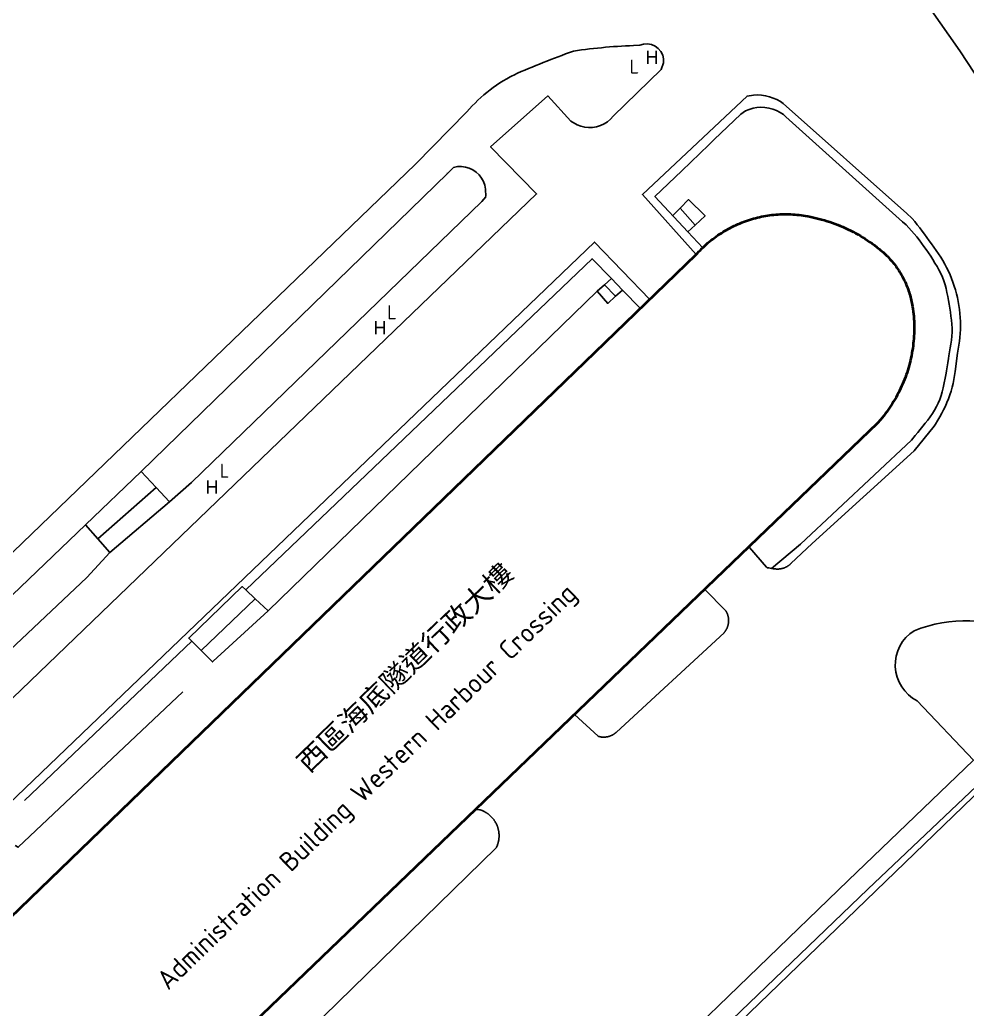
# Model space of a CAD drawing. Header units: millimetres. Extents: x 833576263 to 1668046980, y 817519639 to 1636103653.
# Drawn here: x 834351497 to 834422541, y 818135460 to 818209668 of the extents above; entities that cross this region are included whole.
import ezdxf
from ezdxf.enums import TextEntityAlignment as Align

# ---------------------------------------------------------------- set-up
doc = ezdxf.new("R2010")
doc.units = ezdxf.units.MM
doc.header["$LTSCALE"] = 100
doc.header["$MEASUREMENT"] = 0
doc.layers.get('Defpoints').update_dxf_attribs({"color": 170})
for name, color, linetype in [('R_site$0$AUDIT_I_160808180252-19', 7, 'Continuous'), ('R_site$0$AUDIT_I_160808180252-20', 7, 'Continuous'), ('R_site$0$AUDIT_I_160808180252-21', 7, 'Continuous'), ('R_site$0$AUDIT_I_160808180252-25', 7, 'Continuous'), ('R_site$0$AUDIT_I_160808180252-26', 7, 'Continuous'), ('R_site$0$AUDIT_I_160808180252-31', 7, 'Continuous'), ('R_site$0$AUDIT_I_160808180252-32', 7, 'Continuous'), ('X-REF', 7, 'Continuous')]:
    doc.layers.add(name, color=color, linetype=linetype)
doc.styles.add('R_site$0$HK_ENG_11', font='')
doc.styles.add('R_site$0$SMO_Hei_W3', font='')
doc.styles.add('R_site$0$StyleLISmarker', font='')
doc.styles.get('R_site$0$HK_ENG_11').set_extended_font_data('HK_ENG_11')
doc.styles.get('R_site$0$SMO_Hei_W3').set_extended_font_data('SMO_Hei_W3')
doc.styles.get('R_site$0$StyleLISmarker').set_extended_font_data('LISmarker')
doc.linetypes.add('R_site$0$B1_BDYF', pattern='A,2.5,-0.5,[130,ltypeshp.shx,S=0.5,R=0,X=0,Y=0],-0.5', length=3.5)

# ---------------------------------------------------------------- blocks, each defined once
blk = doc.blocks.new('R_site$0$UP_LPO')
at = {"color": 255, "linetype": 'Continuous', "lineweight": 0, "style": 'R_site$0$StyleLISmarker'}
blk.add_text('H', height=1, dxfattribs=at).set_placement((-0.252, 0.697), align=Align.TOP_LEFT)
blk = doc.blocks.new('R_site')
at = {"layer": 'Defpoints'}
blk.add_lwpolyline([(834428790, 818156989), (834388764, 818118338)], dxfattribs=at)
at = {"layer": 'R_site$0$AUDIT_I_160808180252-21', "linetype": 'Continuous', "lineweight": 50, "flags": 128}
for points in [[(834402213, 818192052), (834402317, 818192168), (834402424, 818192283), (834402532, 818192396), (834402642, 818192506), (834402754, 818192615), (834402868, 818192722), (834402984, 818192827), (834403102, 818192930), (834403221, 818193030), (834403342, 818193129), (834403465, 818193225), (834403590, 818193320), (834403716, 818193412), (834403844, 818193502), (834403973, 818193590), (834404104, 818193675), (834404236, 818193758), (834404370, 818193839), (834404505, 818193917), (834404641, 818193993), (834404779, 818194067), (834404918, 818194138), (834405058, 818194207), (834405200, 818194274), (834405342, 818194337), (834405486, 818194399), (834405631, 818194458), (834405776, 818194514), (834405923, 818194568), (834406071, 818194619), (834406219, 818194668), (834406368, 818194714), (834406519, 818194757), (834406669, 818194798), (834406821, 818194836), (834406973, 818194872), (834407126, 818194904), (834407279, 818194935), (834407433, 818194962), (834407587, 818194987), (834407742, 818195009), (834407897, 818195028), (834408052, 818195045), (834408208, 818195059), (834408364, 818195070), (834408520, 818195079), (834408676, 818195085), (834408832, 818195088), (834408988, 818195088), (834409144, 818195086), (834409301, 818195081), (834409457, 818195073), (834409612, 818195062), (834409768, 818195049), (834409924, 818195033), (834410079, 818195014), (834410233, 818194993), (834410388, 818194969), (834410596, 818194932), (834410804, 818194891), (834411010, 818194847), (834411217, 818194799), (834411422, 818194748), (834411626, 818194693), (834411829, 818194634), (834412032, 818194572), (834412233, 818194507), (834412433, 818194438), (834412631, 818194365), (834412829, 818194289), (834413025, 818194210), (834413219, 818194127), (834413412, 818194041), (834413604, 818193951), (834413794, 818193858), (834413982, 818193762), (834414169, 818193662), (834414354, 818193560), (834414537, 818193454), (834414718, 818193345), (834414898, 818193232), (834415075, 818193117), (834415250, 818192998), (834415423, 818192877), (834415594, 818192752), (834415763, 818192625), (834415859, 818192551), (834415954, 818192476), (834416047, 818192399), (834416140, 818192320), (834416230, 818192240), (834416320, 818192158), (834416408, 818192074), (834416494, 818191989), (834416579, 818191903), (834416662, 818191815), (834416744, 818191726), (834416825, 818191635), (834416903, 818191543), (834416980, 818191449), (834417056, 818191354), (834417130, 818191258), (834417202, 818191161), (834417272, 818191062), (834417341, 818190962), (834417408, 818190861), (834417473, 818190759), (834417536, 818190656), (834417598, 818190551), (834417657, 818190446), (834417715, 818190339), (834417771, 818190232), (834417825, 818190123), (834417877, 818190014), (834417927, 818189904), (834417976, 818189792), (834418022, 818189680), (834418066, 818189568), (834418109, 818189454), (834418149, 818189340), (834418188, 818189225), (834418224, 818189109), (834418259, 818188993), (834418291, 818188876), (834418321, 818188759), (834418349, 818188641), (834418376, 818188523), (834418400, 818188404), (834418422, 818188285), (834418442, 818188165), (834418468, 818187982), (834418492, 818187797), (834418512, 818187613), (834418529, 818187428), (834418543, 818187243), (834418553, 818187057), (834418560, 818186872), (834418564, 818186686), (834418565, 818186501), (834418562, 818186315), (834418557, 818186129), (834418548, 818185944), (834418535, 818185759), (834418520, 818185574), (834418501, 818185389), (834418479, 818185205), (834418454, 818185021), (834418426, 818184837), (834418394, 818184654), (834418360, 818184472), (834418322, 818184290), (834418281, 818184109), (834418236, 818183929), (834418189, 818183749), (834418139, 818183570), (834418085, 818183393), (834418028, 818183216), (834417968, 818183040), (834417906, 818182865), (834417840, 818182692), (834417771, 818182519), (834417699, 818182348), (834417624, 818182178), (834417546, 818182010), (834417465, 818181843), (834417382, 818181677), (834417295, 818181513), (834417206, 818181350), (834417114, 818181189), (834417019, 818181029), (834416921, 818180871), (834416820, 818180715), (834416717, 818180561), (834416611, 818180409), (834416502, 818180258), (834416391, 818180109), (834416278, 818179963), (834416161, 818179818), (834416042, 818179675), (834415802, 818179402), (834363253, 818128880)], [(834350763, 818142309), (834402213, 818192052)]]:
    blk.add_lwpolyline(points, dxfattribs=at)
at = {"layer": 'R_site$0$AUDIT_I_160808180252-21', "linetype": 'R_site$0$B1_BDYF', "lineweight": 30, "flags": 128}
blk.add_lwpolyline([(834423242, 818152196), (834415086, 818144451), (834394774, 818124935), (834387452, 818117778), (834383618, 818114167), (834378801, 818118821)], dxfattribs=at)
at = {"layer": 'R_site$0$AUDIT_I_160808180252-25', "linetype": 'Continuous', "lineweight": 30, "flags": 128}
for points in [[(834401602, 818193755), (834399129, 818196412), (834401148, 818198348), (834403175, 818200293), (834403577, 818200695), (834405561, 818202597), (834405918, 818202828), (834406194, 818202944), (834406481, 818203030), (834406776, 818203084), (834407076, 818203104), (834407375, 818203092), (834407672, 818203047), (834407961, 818202970), (834408241, 818202861), (834408507, 818202723), (834408756, 818202556), (834408946, 818202384), (834417693, 818194514), (834417970, 818194298), (834418171, 818194076), (834418369, 818193850), (834418562, 818193621), (834418752, 818193389), (834418938, 818193153), (834419120, 818192915), (834419298, 818192673), (834419472, 818192428), (834419641, 818192181), (834419806, 818191931), (834419968, 818191678), (834420124, 818191422), (834420277, 818191164), (834420425, 818190903), (834420561, 818190635), (834420683, 818190361), (834420790, 818190081), (834420884, 818189796), (834420963, 818189507), (834421025, 818189213), (834421083, 818188919), (834421138, 818188624), (834421190, 818188328), (834421238, 818188032), (834421282, 818187736), (834421323, 818187439), (834421363, 818187141), (834421390, 818186842), (834421403, 818186543), (834421403, 818186243), (834421389, 818185943), (834421363, 818185644), (834421323, 818185347), (834421261, 818185053), (834421207, 818184758), (834421159, 818184462), (834421132, 818184263), (834421090, 818183930), (834421050, 818183633), (834420997, 818183337), (834420962, 818183173), (834420744, 818182062), (834420672, 818181771), (834420585, 818181484), (834420484, 818181201), (834420369, 818180924), (834420240, 818180653), (834420098, 818180389), (834419942, 818180133), (834419774, 818179884), (834419594, 818179644), (834419401, 818179414), (834419210, 818179183), (834419020, 818178951), (834418832, 818178718), (834418645, 818178483), (834418375, 818178141), (834410047, 818170342), (834407855, 818168519)], [(834383562, 818198140), (834360603, 818175799)], [(834383562, 818198140), (834384026, 818198598), (834384321, 818198653), (834384620, 818198661), (834384917, 818198622), (834385205, 818198538), (834385476, 818198410), (834385723, 818198241), (834385942, 818198035), (834386125, 818197798), (834386269, 818197536), (834386371, 818197254), (834386427, 818196959), (834386442, 818196406)], [(834383576, 818198194), (834383562, 818198140)], [(834386436, 818196399), (834386156, 818196041), (834364362, 818174976), (834362718, 818173522)], [(834401602, 818193755), (834402137, 818194263), (834402882, 818194972), (834401650, 818196180), (834401010, 818195530), (834400490, 818195002)], [(834401010, 818195530), (834402137, 818194263)], [(834402710, 818192565), (834401602, 818193755)], [(834368441, 818166911), (834394413, 818191747), (834395877, 818190262)], [(834394791, 818189313), (834395346, 818189798), (834395877, 818190262)], [(834395877, 818190262), (834396703, 818189401)], [(834370119, 818165339), (834394791, 818189313)], [(834396703, 818189401), (834396174, 818188927), (834395585, 818188400), (834394791, 818189313)], [(834395340, 818189805), (834395346, 818189798), (834396174, 818188927)], [(834396703, 818189401), (834398035, 818188013)], [(834356420, 818171788), (834360603, 818175799)], [(834360603, 818175799), (834361727, 818174588), (834362718, 818173522)], [(834357342, 818170742), (834361727, 818174588)], [(834362718, 818173522), (834358238, 818169724)], [(834346645, 818162442), (834356420, 818171788)], [(834356420, 818171788), (834357342, 818170742), (834358238, 818169724)], [(834340520, 818158115), (834343167, 818155275), (834356523, 818167838), (834358238, 818169724)], [(834368441, 818166911), (834368180, 818167155), (834364162, 818163296), (834364401, 818163057)], [(834369146, 818166251), (834365099, 818162359)], [(834370119, 818165339), (834369146, 818166251), (834368441, 818166911)], [(834364401, 818163057), (834365099, 818162359), (834365944, 818161512), (834366009, 818161572), (834370119, 818165339)], [(834351855, 818151112), (834364401, 818163057)], [(834363715, 818159269), (834351378, 818147603), (834351139, 818147740)]]:
    blk.add_lwpolyline(points, dxfattribs=at)
at = {"layer": 'R_site$0$AUDIT_I_160808180252-26', "linetype": 'Continuous', "lineweight": 30, "flags": 128}
for points in [[(834415077, 818217200), (834421981, 818207349), (834426390, 818200627), (834426490, 818200424), (834426522, 818200358), (834426652, 818200088), (834426780, 818199816), (834426905, 818199544), (834427029, 818199270), (834427151, 818198996), (834427270, 818198721), (834427388, 818198445), (834427504, 818198168), (834427617, 818197891), (834427729, 818197612), (834427838, 818197333), (834427945, 818197052), (834428050, 818196772), (834428765, 818195433)], [(834344287, 818152390), (834390247, 818196611), (834386806, 818200135), (834391097, 818203958), (834392819, 818202069), (834393284, 818201786), (834393564, 818201680), (834393856, 818201612), (834394155, 818201582), (834394454, 818201593), (834394750, 818201642), (834395036, 818201731), (834395309, 818201856), (834395563, 818202015), (834395793, 818202207), (834395996, 818202427), (834399603, 818205939), (834399772, 818206431), (834399774, 818206730), (834399706, 818207022), (834399572, 818207290), (834399379, 818207519), (834399139, 818207697), (834398863, 818207814), (834398568, 818207863), (834398269, 818207843), (834397984, 818207753), (834397505, 818207737), (834397206, 818207724), (834396906, 818207710), (834396606, 818207693), (834396307, 818207674), (834396008, 818207653), (834395709, 818207629), (834395410, 818207604), (834395111, 818207577), (834394812, 818207548), (834394514, 818207516), (834394216, 818207482), (834393918, 818207447), (834393621, 818207409), (834393323, 818207369), (834393026, 818207327), (834392710, 818207211), (834392428, 818207107), (834392148, 818207001), (834391867, 818206895), (834391587, 818206788), (834391307, 818206679), (834391028, 818206570), (834390749, 818206460), (834390470, 818206349), (834390192, 818206237), (834389914, 818206124), (834389636, 818206010), (834389359, 818205896), (834389082, 818205780), (834388809, 818205656), (834388539, 818205525), (834388420, 818205463), (834388273, 818205387), (834388010, 818205241), (834387752, 818205089), (834387498, 818204930), (834387248, 818204764), (834387003, 818204591), (834386762, 818204412), (834386526, 818204226), (834386296, 818204034), (834386070, 818203836), (834385850, 818203633), (834385636, 818203423), (834385427, 818203207), (834385224, 818202986), (834385027, 818202760), (834381165, 818198839), (834344818, 818163839)], [(834402213, 818192052), (834398186, 818196555), (834406033, 818203940), (834406527, 818204026), (834406827, 818204033), (834407126, 818204014), (834407423, 818203968), (834407714, 818203898), (834407999, 818203802), (834408273, 818203682), (834408537, 818203538), (834408735, 818203380), (834418020, 818195134), (834418393, 818194791), (834418421, 818194765), (834418610, 818194532), (834418797, 818194297), (834418981, 818194061), (834419164, 818193823), (834419345, 818193583), (834419523, 818193342), (834419700, 818193100), (834419874, 818192856), (834420047, 818192610), (834420217, 818192363), (834420385, 818192115), (834420551, 818191865), (834420708, 818191609), (834420857, 818191349), (834420997, 818191083), (834421129, 818190814), (834421253, 818190541), (834421367, 818190264), (834421474, 818189983), (834421571, 818189699), (834421659, 818189412), (834421738, 818189123), (834421809, 818188831), (834421870, 818188538), (834421921, 818188242), (834421964, 818187945), (834421997, 818187647), (834422021, 818187348), (834422036, 818187049), (834422041, 818186749), (834422036, 818186449), (834422023, 818186149), (834421999, 818185850), (834421967, 818185552), (834421925, 818185255), (834421874, 818184959), (834421814, 818184665), (834421638, 818183282), (834421597, 818182985), (834421546, 818182689), (834421485, 818182395), (834421413, 818182104), (834421331, 818181816), (834421239, 818181530), (834421136, 818181248), (834421024, 818180970), (834420901, 818180697), (834420772, 818180426), (834420636, 818180158), (834420495, 818179894), (834420347, 818179632), (834420171, 818179342), (834420072, 818179179), (834418562, 818177337), (834410915, 818170398), (834409327, 818168890), (834409310, 818168873), (834409292, 818168856), (834409274, 818168839), (834409255, 818168822), (834409236, 818168806), (834409217, 818168790), (834409198, 818168775), (834409178, 818168760), (834409158, 818168745), (834409138, 818168730), (834409118, 818168716), (834409097, 818168703), (834409076, 818168689), (834409055, 818168676), (834409033, 818168664), (834409012, 818168651), (834408990, 818168639), (834408968, 818168628), (834408946, 818168617), (834408924, 818168606), (834408901, 818168596), (834408878, 818168586), (834408855, 818168576), (834408832, 818168567), (834408809, 818168558), (834408786, 818168550), (834408762, 818168542), (834408739, 818168534), (834408715, 818168527), (834408691, 818168521), (834408667, 818168514), (834408643, 818168509), (834408619, 818168503), (834408594, 818168498), (834408570, 818168494), (834408545, 818168489), (834408521, 818168486), (834408496, 818168482), (834408472, 818168480), (834408447, 818168477), (834408422, 818168475), (834408397, 818168474), (834408373, 818168472), (834408348, 818168472), (834408323, 818168471), (834408298, 818168472), (834408273, 818168472), (834408249, 818168473), (834408224, 818168475), (834408199, 818168477), (834408091, 818168488), (834407983, 818168501), (834407875, 818168516), (834407855, 818168519), (834407768, 818168533), (834407661, 818168552), (834407554, 818168573), (834407495, 818168613), (834406226, 818170101)], [(834385748, 818150438), (834385977, 818150422), (834386011, 818150412), (834386045, 818150401), (834386079, 818150389), (834386112, 818150377), (834386145, 818150364), (834386178, 818150351), (834386211, 818150337), (834386244, 818150323), (834386276, 818150308), (834386308, 818150292), (834386340, 818150276), (834386371, 818150259), (834386402, 818150242), (834386433, 818150224), (834386463, 818150206), (834386494, 818150187), (834386524, 818150167), (834386553, 818150148), (834386582, 818150127), (834386611, 818150106), (834386639, 818150085), (834386667, 818150063), (834386695, 818150041), (834386722, 818150018), (834386749, 818149994), (834386776, 818149971), (834386802, 818149946), (834386827, 818149922), (834386852, 818149896), (834386877, 818149871), (834386901, 818149845), (834386925, 818149818), (834386949, 818149791), (834386972, 818149764), (834386994, 818149737), (834387016, 818149708), (834387037, 818149680), (834387058, 818149651), (834387079, 818149622), (834387098, 818149593), (834387118, 818149563), (834387137, 818149533), (834387155, 818149502), (834387173, 818149471), (834387190, 818149440), (834387207, 818149409), (834387223, 818149377), (834387239, 818149345), (834387254, 818149313), (834387268, 818149280), (834387282, 818149247), (834387295, 818149214), (834387308, 818149181), (834387320, 818149148), (834387332, 818149114), (834387343, 818149080), (834387353, 818149046), (834387363, 818149012), (834387372, 818148978), (834387381, 818148943), (834387389, 818148908), (834387396, 818148874), (834387403, 818148839), (834387409, 818148804), (834387415, 818148768), (834387420, 818148733), (834387424, 818148698), (834387428, 818148662), (834387431, 818148627), (834387433, 818148592), (834387435, 818148556), (834387436, 818148520), (834387437, 818148485), (834387437, 818148449), (834387436, 818148414), (834387435, 818148378), (834387433, 818148343), (834387431, 818148307), (834387428, 818148272), (834387424, 818148236), (834387420, 818148201), (834387415, 818148166), (834387409, 818148130), (834387403, 818148095), (834387396, 818148061), (834387389, 818148026), (834387381, 818147991), (834387372, 818147956), (834387363, 818147922), (834387353, 818147888), (834387342, 818147854), (834387331, 818147820), (834387320, 818147786), (834387308, 818147753), (834387295, 818147720), (834387282, 818147687), (834387268, 818147654), (834387253, 818147621), (834387238, 818147589), (834387222, 818147557), (834358087, 818119120)], [(834340271, 818140924), (834394605, 818192993), (834398730, 818188684)], [(834393102, 818157566), (834394866, 818155927), (834394890, 818155920), (834394913, 818155913), (834394937, 818155907), (834394961, 818155901), (834394984, 818155896), (834395008, 818155891), (834395032, 818155886), (834395056, 818155882), (834395081, 818155879), (834395105, 818155875), (834395129, 818155872), (834395153, 818155870), (834395178, 818155868), (834395202, 818155866), (834395226, 818155865), (834395251, 818155865), (834395275, 818155864), (834395300, 818155864), (834395324, 818155865), (834395348, 818155866), (834395373, 818155867), (834395397, 818155869), (834395421, 818155871), (834395446, 818155874), (834395470, 818155877), (834395494, 818155881), (834395518, 818155884), (834395542, 818155889), (834395566, 818155894), (834395590, 818155899), (834395614, 818155904), (834395637, 818155910), (834395661, 818155917), (834395684, 818155924), (834395708, 818155931), (834395731, 818155939), (834395754, 818155947), (834395777, 818155955), (834395800, 818155964), (834395822, 818155973), (834395845, 818155983), (834395867, 818155993), (834395889, 818156003), (834395911, 818156014), (834395932, 818156025), (834395954, 818156037), (834395975, 818156049), (834395996, 818156061), (834396017, 818156074), (834396038, 818156087), (834396058, 818156100), (834396078, 818156114), (834396098, 818156128), (834396118, 818156142), (834396137, 818156157), (834396157, 818156172), (834396176, 818156188), (834396194, 818156204), (834396212, 818156220), (834396241, 818156246), (834404310, 818163699), (834404325, 818163717), (834404341, 818163736), (834404356, 818163755), (834404370, 818163774), (834404385, 818163794), (834404399, 818163813), (834404413, 818163833), (834404426, 818163854), (834404439, 818163874), (834404452, 818163895), (834404464, 818163916), (834404476, 818163937), (834404487, 818163958), (834404498, 818163980), (834404509, 818164001), (834404519, 818164023), (834404529, 818164045), (834404539, 818164068), (834404548, 818164090), (834404557, 818164113), (834404566, 818164135), (834404574, 818164158), (834404581, 818164181), (834404589, 818164204), (834404595, 818164228), (834404602, 818164251), (834404608, 818164275), (834404613, 818164298), (834404619, 818164322), (834404623, 818164346), (834404628, 818164369), (834404632, 818164393), (834404635, 818164417), (834404638, 818164441), (834404641, 818164466), (834404643, 818164490), (834404645, 818164514), (834404647, 818164538), (834404648, 818164562), (834404648, 818164587), (834404648, 818164611), (834404648, 818164635), (834404647, 818164659), (834404646, 818164683), (834404645, 818164708), (834404643, 818164732), (834404640, 818164756), (834404637, 818164780), (834404634, 818164804), (834404631, 818164828), (834404627, 818164852), (834404622, 818164876), (834404617, 818164899), (834404612, 818164923), (834404606, 818164947), (834404600, 818164970), (834404593, 818164994), (834404587, 818165017), (834404579, 818165040), (834404571, 818165063), (834404563, 818165086), (834404555, 818165108), (834404546, 818165131), (834404536, 818165153), (834404527, 818165175), (834404517, 818165197), (834404506, 818165219), (834404495, 818165241), (834404484, 818165262), (834404472, 818165284), (834404460, 818165305), (834404448, 818165326), (834404435, 818165346), (834404422, 818165367), (834404400, 818165399), (834402888, 818166909)]]:
    blk.add_lwpolyline(points, dxfattribs=at)
blk.add_lwpolyline([(834264362, 818037360, -0.286313), (834268704, 818046164), (834286280, 818058093), (834308957, 818073538), (834327842, 818086377), (834351063, 818102241), (834356653, 818106449), (834360719, 818109720), (834365059, 818113605), (834371983, 818120184), (834378490, 818126420, -0.350953), (834382160, 818125928), (834387812, 818120138), (834393437, 818125611), (834413622, 818145101), (834423011, 818154148), (834418795, 818158590, -0.581534), (834418561, 818163849, -0.205591), (834426893, 818163630), (834431334, 818161917)], format="xyb", dxfattribs=at)
at = {"layer": 'R_site$0$AUDIT_I_160808180252-31', "color": 7, "linetype": 'Continuous', "lineweight": 30, "xscale": 1000, "yscale": 1000, "zscale": 1000}
for p in [(834398681, 818206667), (834378279, 818186370), (834365690, 818174423)]:
    blk.add_blockref('R_site$0$UP_LPO', p, dxfattribs=at)
at = {"layer": 'R_site$0$AUDIT_I_160808180252-19', "style": 'R_site$0$SMO_Hei_W3', "width": 1.05}
blk.add_text('西區海底隧道行政大樓', height=1500, rotation=43.8718, dxfattribs=at).set_placement((834373152, 818153111))
at = {"layer": 'R_site$0$AUDIT_I_160808180252-20', "style": 'R_site$0$HK_ENG_11', "width": 1.1}
blk.add_text('Administration Building Western Harbour Crossing', height=1458, rotation=43.95837, dxfattribs=at).set_placement((834362627, 818136825))
at = {"layer": 'R_site$0$AUDIT_I_160808180252-32', "color": 7, "style": 'R_site$0$HK_ENG_11', "width": 1.1}
for p in [(834397231, 818205638), (834379049, 818187207), (834366493, 818175319)]:
    blk.add_text('L', height=1053, dxfattribs=at).set_placement(p)

msp = doc.modelspace()

# ---------------------------------------------------------------- block references
at = {"layer": 'X-REF'}
msp.add_blockref('R_site', (0, 0), dxfattribs=at)

doc.saveas('drawing.dxf')
